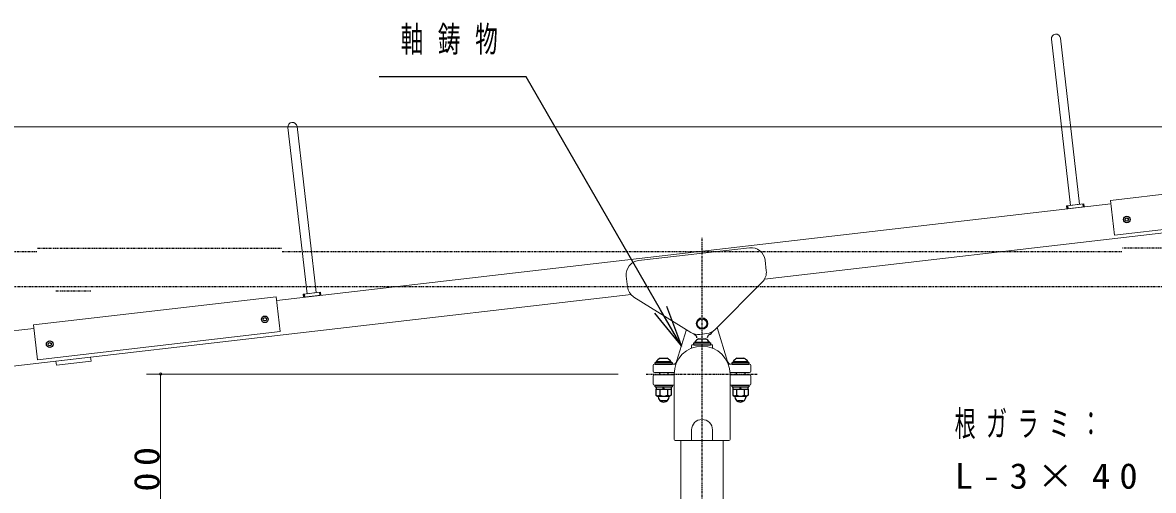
# Model space of a CAD drawing. Units: millimetres at full size; details may follow other scales. Extents: x -7816 to 0, y -1239 to 5340.
# Drawn here: x -6241 to -4622, y 2103 to 2773 of the extents above; entities that cross this region are included whole.
import ezdxf

# ---------------------------------------------------------------- set-up
doc = ezdxf.new("R2010")
doc.units = ezdxf.units.MM
doc.linetypes.add('USER2', pattern=[6, 3, -1, 1, -1])
doc.linetypes.add('USER3', pattern=[8, 3, -1, 1, -1, 1, -1])
doc.layers.add('線', color=2, linetype='Continuous', lineweight=25)
doc.layers.add('補助', color=2, linetype='Continuous', lineweight=13)
doc.styles.add('ＭＳ ゴシック', font='')
doc.styles.get('ＭＳ ゴシック').set_extended_font_data('MS Gothic')

# ---------------------------------------------------------------- blocks, each defined once
blk = doc.blocks.new('dimension_origin')
at = {"color": 0, "linetype": 'Continuous', "lineweight": -2}
blk.add_circle((0, 0), 1.25, dxfattribs=at)

msp = doc.modelspace()

# ---------------------------------------------------------------- linework, layer by layer
at = {"layer": '線', "color": 7, "lineweight": 13}
for p, q in [((-4767.985, 2749.418), (-4740.458, 2511.505)), ((-4755.071, 2750.912), (-4727.544, 2513)), ((-5860.695, 2622.987), (-5833.168, 2385.074)), ((-5847.781, 2624.481), (-5820.254, 2386.569)), ((-5178.471, 2405.962), (-3832.708, 2561.672)), ((-4335.716, 2558.839), (-4683.396, 2518.611)), ((-5876.856, 2375.49), (-4682.821, 2513.644)), ((-4746.418, 2510.816), (-4721.584, 2513.689)), ((-4746.418, 2510.816), (-4745.901, 2506.346)), ((-4745.901, 2506.346), (-4721.066, 2509.219)), ((-4740.458, 2511.505), (-4727.544, 2513)), ((-4721.584, 2513.689), (-4721.066, 2509.219)), ((-4683.396, 2518.611), (-4677.649, 2468.942)), ((-4677.649, 2468.942), (-4329.969, 2509.17)), ((-5358.964, 2432.392), (-5200.024, 2450.782)), ((-5176.093, 2417.961), (-5177.858, 2433.213)), ((-5374.768, 2394.974), (-5376.532, 2410.226)), ((-5181.794, 2401.545), (-5249.425, 2333.675)), ((-6715.476, 2228.124), (-5369.713, 2383.834)), ((-6225.111, 2340.228), (-5877.43, 2380.456)), ((-5877.43, 2380.456), (-5871.683, 2330.788)), ((-5814.294, 2387.258), (-5839.128, 2384.385)), ((-5839.128, 2384.385), (-5838.611, 2379.915)), ((-5813.776, 2382.788), (-5838.611, 2379.915)), ((-5820.254, 2386.569), (-5833.168, 2385.074)), ((-5814.294, 2387.258), (-5813.776, 2382.788)), ((-5365.469, 2380.293), (-5284.126, 2329.66)), ((-6373.542, 2318.021), (-6224.536, 2335.262)), ((-6219.364, 2290.56), (-6225.111, 2340.228)), ((-5871.683, 2330.788), (-6219.364, 2290.56)), ((-5304.42, 2287.793), (-5290.461, 2333.604)), ((-5231.58, 2287.793), (-5246.466, 2336.645)), ((-5271.258, 2326.772), (-5261.294, 2327.925)), ((-5283, 2308.079), (-5283, 2311.046)), ((-5254, 2312.046), (-5282, 2312.046)), ((-5253, 2308.079), (-5253, 2311.046)), ((-6143.293, 2294.328), (-6192.961, 2288.581)), ((-6192.961, 2288.581), (-6192.272, 2282.621)), ((-6192.272, 2282.621), (-6142.603, 2288.368)), ((-6142.603, 2288.368), (-6143.293, 2294.328)), ((-5338, 2274.25), (-5338, 2282.25)), ((-5336, 2284.25), (-5305.31, 2284.25)), ((-5200, 2284.25), (-5230.69, 2284.25)), ((-5198, 2274.25), (-5198, 2282.25)), ((-5338, 2256), (-5338, 2267)), ((-5307.95, 2272.25), (-5336, 2272.25)), ((-5307.98, 2269), (-5336, 2269)), ((-5308, 2176.5), (-5308, 2270)), ((-5200, 2272.25), (-5228.05, 2272.25)), ((-5200, 2269), (-5228.02, 2269)), ((-5228, 2176.5), (-5228, 2270)), ((-5198, 2256), (-5198, 2267)), ((-5308, 2254), (-5336, 2254)), ((-5200, 2254), (-5228, 2254)), ((-5283, 2175), (-5283, 2190)), ((-5253, 2175), (-5253, 2190)), ((-5306.5, 2175), (-5229.5, 2175)), ((-5298.25, 1788), (-5298.25, 2175)), ((-5237.75, 1788), (-5237.75, 2175))]:
    msp.add_line(p, q, dxfattribs=at)
at = {"layer": '線'}
for p, q in [((-4744.928, 2510.988), (-4744.411, 2506.518)), ((-4723.074, 2513.517), (-4722.556, 2509.047)), ((-5837.638, 2384.557), (-5837.121, 2380.087)), ((-5815.784, 2387.086), (-5815.266, 2382.616)), ((-5278.5, 2315.546), (-5278.5, 2314.546)), ((-5278.5, 2315.546), (-5257.5, 2315.546)), ((-5273, 2320.346), (-5263, 2320.346)), ((-5257.5, 2315.546), (-5257.5, 2314.546)), ((-5280, 2314.546), (-5256, 2314.546)), ((-5280, 2312.046), (-5280, 2314.546)), ((-5280, 2312.046), (-5256, 2312.046)), ((-5278.5, 2314.546), (-5257.5, 2314.546)), ((-5256, 2314.546), (-5256, 2312.046)), ((-5335, 2286.75), (-5311, 2286.75)), ((-5335, 2284.25), (-5335, 2286.75)), ((-5335, 2284.25), (-5311, 2284.25)), ((-5333.5, 2287.75), (-5333.5, 2286.75)), ((-5333.5, 2287.75), (-5312.5, 2287.75)), ((-5333.5, 2286.75), (-5312.5, 2286.75)), ((-5328, 2292.55), (-5318, 2292.55)), ((-5312.5, 2287.75), (-5312.5, 2286.75)), ((-5311, 2286.75), (-5311, 2284.25)), ((-5225, 2286.75), (-5201, 2286.75)), ((-5225, 2284.25), (-5225, 2286.75)), ((-5225, 2284.25), (-5201, 2284.25)), ((-5223.5, 2287.75), (-5223.5, 2286.75)), ((-5223.5, 2287.75), (-5202.5, 2287.75)), ((-5223.5, 2286.75), (-5202.5, 2286.75)), ((-5218, 2292.55), (-5208, 2292.55)), ((-5202.5, 2287.75), (-5202.5, 2286.75)), ((-5201, 2286.75), (-5201, 2284.25)), ((-5329, 2272.25), (-5329, 2269)), ((-5317, 2272.25), (-5317, 2269)), ((-5219, 2272.25), (-5219, 2269)), ((-5207, 2272.25), (-5207, 2269)), ((-5335, 2254), (-5311, 2254)), ((-5335, 2251.5), (-5335, 2254)), ((-5335, 2251.5), (-5311, 2251.5)), ((-5333.75, 2251.5), (-5312.25, 2251.5)), ((-5333.75, 2251.5), (-5333.75, 2248.5)), ((-5323.167, 2248.5), (-5323.971, 2251.5)), ((-5322.029, 2248.5), (-5322.833, 2251.5)), ((-5312.25, 2251.5), (-5312.25, 2248.5)), ((-5311, 2254), (-5311, 2251.5)), ((-5225, 2254), (-5201, 2254)), ((-5225, 2251.5), (-5225, 2254)), ((-5225, 2251.5), (-5201, 2251.5)), ((-5223.75, 2251.5), (-5202.25, 2251.5)), ((-5223.75, 2251.5), (-5223.75, 2248.5)), ((-5213.167, 2248.5), (-5213.971, 2251.5)), ((-5212.029, 2248.5), (-5212.833, 2251.5)), ((-5202.25, 2251.5), (-5202.25, 2248.5)), ((-5201, 2254), (-5201, 2251.5)), ((-5333.97, 2248.5), (-5312.03, 2248.5)), ((-5333.97, 2248.5), (-5333.97, 2239.637)), ((-5333.97, 2239.637), (-5332, 2238.5)), ((-5333.75, 2248.5), (-5312.25, 2248.5)), ((-5332, 2238.5), (-5314, 2238.5)), ((-5331, 2238), (-5331, 2238.5)), ((-5328.485, 2248.5), (-5328.485, 2239.637)), ((-5317.515, 2248.5), (-5317.515, 2239.637)), ((-5315, 2238), (-5315, 2238.5)), ((-5312.03, 2239.637), (-5314, 2238.5)), ((-5312.03, 2248.5), (-5312.03, 2239.637)), ((-5224.006, 2248.5), (-5202.067, 2248.5)), ((-5224.006, 2248.5), (-5224.006, 2239.637)), ((-5224.006, 2239.637), (-5222.037, 2238.5)), ((-5223.75, 2248.5), (-5202.25, 2248.5)), ((-5222.037, 2238.5), (-5204.037, 2238.5)), ((-5221.037, 2238), (-5221.037, 2238.5)), ((-5218.522, 2248.5), (-5218.522, 2239.637)), ((-5207.552, 2248.5), (-5207.552, 2239.637)), ((-5205.037, 2238), (-5205.037, 2238.5)), ((-5202.067, 2239.637), (-5204.037, 2238.5)), ((-5202.067, 2248.5), (-5202.067, 2239.637)), ((-5319, 2231.75), (-5327, 2231.75)), ((-5209, 2231.75), (-5217, 2231.75))]:
    msp.add_line(p, q, dxfattribs=at)
at = {"layer": '線', "color": 20, "linetype": 'USER2'}
for p, q in [((-5268, 1500), (-5268, 2465.25)), ((-5348, 2270), (-5188, 2270))]:
    msp.add_line(p, q, dxfattribs=at)
at = {"layer": '線', "linetype": 'USER3'}
for p, q in [((-6369.037, 2445.25), (-6219.037, 2445.25)), ((-6219.037, 2450.25), (-5869.037, 2450.25)), ((-5869.037, 2445.25), (-4667.037, 2445.25)), ((-4317.037, 2450.25), (-4667.037, 2450.25)), ((-6719.037, 2395.25), (-3817.037, 2395.25)), ((-6193.037, 2389.25), (-6143.037, 2389.25))]:
    msp.add_line(p, q, dxfattribs=at)
at = {"layer": '線'}
for centre, radius in [((-4660.081, 2491.108), 4.75), ((-4660.081, 2491.108), 2.4), ((-5893.85, 2348.357), 4.75), ((-5893.85, 2348.357), 2.4), ((-5268, 2342.25), 7), ((-6201.795, 2312.726), 4.75), ((-6201.795, 2312.726), 2.4)]:
    msp.add_circle(centre, radius, dxfattribs=at)
at = {"layer": '線', "color": 7, "lineweight": 13}
for centre, radius in [((-5268, 2342.249), 8.2), ((-5268, 2342.25), 8)]:
    msp.add_circle(centre, radius, dxfattribs=at)
for centre, radius, start, end in [((-4761.528, 2750.165), 6.5, 6.6, 186.6), ((-5854.238, 2623.734), 6.5, 6.6, 186.6), ((-5197.725, 2430.914), 20, 6.6, 96.6), ((-5356.665, 2412.524), 20, 96.6, 186.6), ((-5195.96, 2415.663), 20, 315.10065, 6.6), ((-5354.9, 2397.273), 20, 186.6, 238.09935), ((-5263.592, 2347.793), 20, 276.6, 315.10065), ((-5273.557, 2346.64), 20, 238.09935, 276.6), ((-5268, 2270), 40, 0, 180), ((-5284.5, 2308.079), 1.5, 293.73074, 0), ((-5282, 2311.046), 1, 90, 180), ((-5254, 2311.046), 1, 0, 90), ((-5251.5, 2308.079), 1.5, 180, 246.26926), ((-5336, 2282.25), 2, 90, 180), ((-5309.203, 2289.25), 5, 270, 343.05254), ((-5226.797, 2289.25), 5, 196.94746, 270), ((-5200, 2282.25), 2, 0, 90), ((-5336, 2274.25), 2, 180, 270), ((-5336, 2267), 2, 90, 180), ((-5200, 2274.25), 2, 270, 0), ((-5200, 2267), 2, 0, 90), ((-5336, 2256), 2, 180, 270), ((-5200, 2256), 2, 270, 0), ((-5268, 2190), 15, 0, 180), ((-5306.5, 2176.5), 1.5, 180, 270), ((-5229.5, 2176.5), 1.5, 270, 0)]:
    msp.add_arc(centre, radius, start, end, dxfattribs=at)
at = {"layer": '線'}
for centre, radius, start, end in [((-5268.037, 2342.25), 19, 301.49121, 323.71162), ((-5268.037, 2342.25), 19, 229.21011, 238.71476), ((-5268, 2309.065), 12.339, 113.90552, 148.31866), ((-5280.5, 2321.74), 5, 0, 58.71476), ((-5268, 2309.065), 12.339, 31.68134, 66.09448), ((-5255.5, 2321.785), 5, 121.49121, 180), ((-5323, 2281.27), 12.339, 113.90552, 148.31866), ((-5323, 2281.27), 12.339, 31.68134, 66.09448), ((-5213, 2281.27), 12.339, 113.90552, 148.31866), ((-5213, 2281.27), 12.339, 31.68134, 66.09448), ((-5331.227, 2244.387), 5.485, 240.00001, 299.99999), ((-5323, 2238), 8, 180, 0), ((-5323, 2252.296), 13.796, 246.57346, 293.42654), ((-5314.773, 2244.387), 5.485, 240.00001, 299.99999), ((-5221.264, 2244.387), 5.485, 240.00001, 299.99999), ((-5213.037, 2238), 8, 180, 0), ((-5213.037, 2252.296), 13.796, 246.57346, 293.42654), ((-5204.81, 2244.387), 5.485, 240.00001, 299.99999)]:
    msp.add_arc(centre, radius, start, end, dxfattribs=at)
at = {"layer": '補助', "lineweight": 25}
for p, q in [((-5539.953, 2695.25), (-5730.39, 2695.25)), ((-5519.953, 2695.25), (-5539.953, 2695.25)), ((-5327.61, 2362.103), (-5519.953, 2695.25)), ((-5318.95, 2367.103), (-5297.61, 2310.142)), ((-5336.27, 2357.103), (-5297.61, 2310.142)), ((-5297.61, 2310.142), (-5327.61, 2362.103))]:
    msp.add_line(p, q, dxfattribs=at)
at = {"layer": '補助'}
for p, q in [((-3830.009, 2623.959), (-7520, 2623.959)), ((-5388, 2270), (-6063, 2270)), ((-6043, 1970), (-6043, 2270))]:
    msp.add_line(p, q, dxfattribs=at)

# ---------------------------------------------------------------- block references
at = {"layer": '補助', "xscale": 1.33, "yscale": 1.33, "rotation": 270}
msp.add_blockref('dimension_origin', (-6043, 2270), dxfattribs=at)

# ---------------------------------------------------------------- texts
at = {"layer": '補助', "char_height": 36.66, "attachment_point": 1, "style": 'ＭＳ ゴシック'}
for s, insert in [('\\T1.64;\\W0.65;軸鋳物', (-5699.453, 2767.75)), ('\\T1.5;\\W0.6;根ガラミ：', (-4906.375, 2217.5)), ('\\T1.5;\\W1.05;L-3×40', (-4906.375, 2142.5))]:
    msp.add_mtext(s, dxfattribs=dict(at, insert=insert))
at = {"layer": '補助', "insert": (-6044, 2120), "char_height": 36.66, "attachment_point": 8, "rotation": 90, "style": 'ＭＳ ゴシック'}
msp.add_mtext('\\T1.33;\\W1.1;300', dxfattribs=at)

doc.saveas('drawing.dxf')
